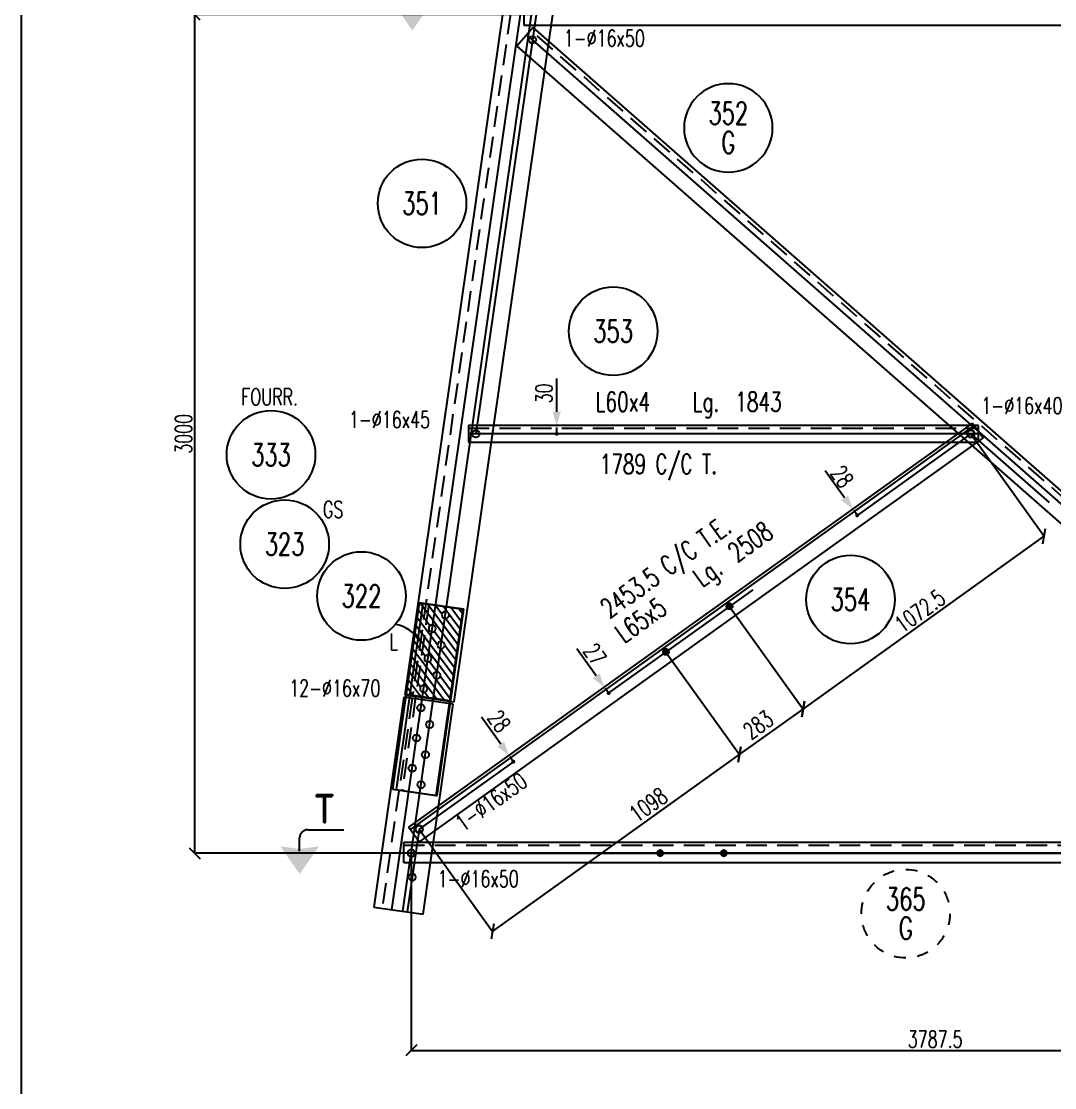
# Model space of a CAD drawing. Extents: x 142141 to 158361, y -133802 to -122322.
# Drawn here: x 142141 to 145876, y -128590 to -124736 of the extents above; entities that cross this region are included whole.
import ezdxf
from ezdxf.enums import TextEntityAlignment as Align

# ---------------------------------------------------------------- set-up
doc = ezdxf.new("R2010")
doc.units = 0
doc.header["$LTSCALE"] = 150
doc.header["$MEASUREMENT"] = 0
doc.linetypes.add('DASHED', pattern=[0.75, 0.5, -0.25])
doc.layers.get('0').update_dxf_attribs({"linetype": 'CONTINUOUS'})
for name, color, linetype in [('ASSI', 6, 'CONTINUOUS'), ('BOLLINI_1', 7, 'CONTINUOUS'), ('BOLLINI_5', 7, 'CONTINUOUS'), ('FORI', 2, 'CONTINUOUS'), ('LINEA_ANG', 2, 'CONTINUOUS'), ('LINEE_PIASTRE', 2, 'CONTINUOUS'), ('LS', 7, 'CONTINUOUS'), ('LSP', 3, 'CONTINUOUS'), ('PIASTRE', 5, 'CONTINUOUS'), ('QT_MAL', 7, 'CONTINUOUS'), ('QT_MPR', 7, 'CONTINUOUS'), ('TESTI_A_P', 7, 'CONTINUOUS'), ('TRAT-Y', 7, 'DASHED')]:
    doc.layers.add(name, color=color, linetype=linetype)
doc.styles.add('QUOTE', font='ROMANS8.SHX', dxfattribs={"width": 0.7})
doc.styles.add('RD', font='ROMAND8.SHX', dxfattribs={"width": 0.7})
doc.styles.add('RQL', font='ROMANS8.SHX', dxfattribs={"width": 0.7})
doc.styles.add('RS', font='ROMANS8.shx', dxfattribs={"width": 0.7})
doc.styles.get("Standard").update_dxf_attribs({"font": 'ROMANS8.SHX', "width": 0.7})
doc.dimstyles.new('FRECCE1', dxfattribs={"dimtxt": 60, "dimasz": 6.6667, "dimexe": 0, "dimexo": 0, "dimgap": 1, "dimtad": 1, "dimzin": 0, "dimdsep": 46, "dimtxsty": 'RS', "dimblk1": 'QUOTP', "dimblk2": 'QUOTF', "dimsah": 1, "dimcen": 0, "dimclrd": 2, "dimclre": 2, "dimclrt": 7, "dimadec": 0, "dimazin": 0, "dimtfac": 1, "dimtix": 1, "dimtmove": 2, "dimatfit": 3, "dimldrblk": 'QUOTP', "dimfxl": 1, "dimtolj": 1, "dimtzin": 0, "dimarcsym": 0})
doc.dimstyles.new('TRATTO', dxfattribs={"dimscale": 0, "dimtxt": 60, "dimasz": 40, "dimexe": 0, "dimexo": 0, "dimgap": 10, "dimtad": 1, "dimrnd": 0.5, "dimdsep": 46, "dimtxsty": 'RS', "dimblk1": 'OBLIQUE', "dimblk2": 'OBLIQUE', "dimsah": 1, "dimcen": 0.09, "dimclrd": 2, "dimclre": 2, "dimclrt": 7, "dimadec": 0, "dimazin": 0, "dimtfac": 1, "dimtix": 1, "dimtmove": 2, "dimatfit": 3, "dimfxl": 1, "dimtolj": 1, "dimtzin": 0, "dimarcsym": 0})

# ---------------------------------------------------------------- blocks, each defined once
blk = doc.blocks.new('ASSE98')
blk.add_line((0, 0), (1, 0))
at = {"color": 7, "style": 'QUOTE', "width": 0.5, "flags": 1}
for tag, p in [('TI', (1.38308, 6.82731)), ('DI_S', (1.38308, 6.42178)), ('D_S', (1.38308, 6.02092)), ('E_S', (1.38308, 5.68065)), ('NFORI', (1.36454, 5.29792)), ('ALAR', (1.36349, 4.93246)), ('FAM', (1.3775, 4.54645)), ('ALA', (1.38308, 4.19257)), ('DISP2', (1.38308, 3.84971)), ('DISP1', (1.38308, 3.50686)), ('PINZAF', (1.38308, 3.164)), ('PINZAI', (1.38308, 2.82114)), ('TRP', (1.38308, 2.47829)), ('NP', (1.38308, 2.13543)), ('SV', (1.38308, 1.79257)), ('PESO', (1.38308, 1.44971)), ('QUA', (1.38308, 1.10686)), ('LUN', (1.38308, 0.764)), ('PROF', (1.38308, 0.42114)), ('POS', (1.38308, 0.07829))]:
    blk.add_attdef(tag, p, '', height=0.2, dxfattribs=at)
at = {"color": 7, "flags": 1}
for tag, p in [('LAV1', (3.07431, 6.82847)), ('LAV2', (3.07431, 6.49513)), ('LAV3', (3.07431, 6.1618)), ('LAV4', (3.07431, 5.82847)), ('LAV5', (3.07431, 5.49513)), ('LAV6', (3.07431, 5.1618)), ('LAV7', (3.07431, 4.82847)), ('LAV8', (3.07431, 4.49513)), ('LAV9', (3.07431, 4.1618)), ('LAV10', (3.07431, 3.82847))]:
    blk.add_attdef(tag, p, '', height=0.2, dxfattribs=at)
blk = doc.blocks.new('16')
blk.add_circle((0, 0), 1)
blk = doc.blocks.new('MRKR_98')
blk.add_point((0, 0))
at = {"color": 7, "style": 'QUOTE', "width": 0.5, "flags": 1}
for tag, p in [('TI', (3.73, 6.83)), ('DI_S', (3.73, 6.42)), ('D_S', (3.73, 6.02)), ('E_S', (3.73, 5.68)), ('AUX2', (3.71, 4.93)), ('NFORI', (3.72, 5.3)), ('AUX1', (3.73, 4.19)), ('FAM', (3.73, 4.55)), ('COMMESSA', (3.73, 3.85)), ('MD', (3.73, 3.51)), ('MP', (3.73, 3.16)), ('LARGHEZZA', (3.73, 2.82)), ('SPESSORE', (3.73, 2.48)), ('NP', (3.73, 2.14)), ('SV', (3.73, 1.79)), ('PESO', (3.73, 1.45)), ('QUA', (3.73, 1.11)), ('LUN', (3.73, 0.76)), ('PROF', (3.73, 0.42)), ('POS', (3.73, 0.08))]:
    blk.add_attdef(tag, p, '', height=0.2, dxfattribs=at)
at = {"color": 7, "flags": 1}
for tag, p in [('LAV1', (5.26, 6.88)), ('LAV2', (5.26, 6.55)), ('LAV3', (5.26, 6.21)), ('LAV4', (5.26, 5.88)), ('LAV5', (5.26, 5.55)), ('LAV6', (5.26, 5.21)), ('LAV7', (5.26, 4.88)), ('LAV8', (5.26, 4.55)), ('LAV9', (5.26, 4.21)), ('LAV10', (5.26, 3.88))]:
    blk.add_attdef(tag, p, '', height=0.2, dxfattribs=at)
blk = doc.blocks.new('xxx')
blk.add_circle((0, 0), 8)
at = {"color": 3, "style": 'RQL', "width": 0.7}
blk.add_attdef('POS', text='', height=4, dxfattribs=at).set_placement((0, 0), align=Align.MIDDLE)
at = {"style": 'RQL', "width": 0.7, "flags": 1}
for tag, p in [('POS1', (-0.39, -5.42)), ('TIPO', (-0.39, -8.66))]:
    blk.add_attdef(tag, p, '', height=2, dxfattribs=at)
blk = doc.blocks.new('www')
at = {"linetype": 'Continuous'}
for start, end in [(90, 105), (60, 75), (120, 135), (150, 165), (30, 45), (0, 15), (180, 195), (330, 345), (210, 225), (300, 315), (240, 255), (270, 285)]:
    blk.add_arc((0, 0), 8, start, end, dxfattribs=at)
at = {"color": 3, "style": 'RQL', "width": 0.7}
for tag, p in [('POS3', (0, 0.65)), ('POS2', (0, -4.63))]:
    blk.add_attdef(tag, text='', height=4, dxfattribs=at).set_placement(p, align=Align.CENTER)
at = {"style": 'RQL', "width": 0.7, "flags": 1}
blk.add_attdef('TIPO', text='', height=3, dxfattribs=at).set_placement((0, 0), align=Align.MIDDLE_CENTER)
blk = doc.blocks.new('YYY')
blk.add_circle((0, 0), 8)
at = {"color": 3, "style": 'RQL', "width": 0.7}
for tag, p in [('POS3', (0, 0.65)), ('POS2', (0, -4.63))]:
    blk.add_attdef(tag, text='', height=4, dxfattribs=at).set_placement(p, align=Align.CENTER)
at = {"style": 'RQL', "width": 0.7, "flags": 1}
blk.add_attdef('TIPO', text='', height=3, dxfattribs=at).set_placement((0, 0), align=Align.MIDDLE_CENTER)
blk = doc.blocks.new('_OBLIQUE')
at = {"color": 0, "linetype": 'ByBlock'}
blk.add_line((-0.5, -0.5), (0.5, 0.5), dxfattribs=at)
blk = doc.blocks.new('*D70')
at = {"layer": 'LS', "color": 2, "lineweight": -2, "transparency": 16777216}
for p, q in [((143985.2, -124711.4), (142767.2, -124711.4)), ((142767.2, -124711.4), (142767.2, -127742.8)), ((143550.2, -127742.8), (142767.2, -127742.8))]:
    blk.add_line(p, q, dxfattribs=at)
at = {"layer": 'LS', "color": 2, "lineweight": -2, "transparency": 16777216, "xscale": 40, "yscale": 40, "zscale": 40}
for p, rotation in [((142767.2, -124711.4), 90), ((142767.2, -127742.8), 270)]:
    blk.add_blockref('_OBLIQUE', p, dxfattribs=dict(at, rotation=rotation))
at = {"layer": 'LS', "color": 7, "transparency": 16777216, "insert": (142727.2, -126227.1), "char_height": 60, "attachment_point": 5, "rotation": 90, "style": 'RS'}
blk.add_mtext('\\A1;3000', dxfattribs=at)
blk = doc.blocks.new('*D72')
at = {"layer": 'LS', "color": 2, "lineweight": -2, "transparency": 16777216}
for p, q in [((143550.2, -127742.8), (143550.2, -128455.4)), ((147337.7, -127742.8), (147337.7, -128455.4)), ((143550.2, -128455.4), (147337.7, -128455.4))]:
    blk.add_line(p, q, dxfattribs=at)
at = {"layer": 'LS', "color": 2, "lineweight": -2, "transparency": 16777216, "xscale": 40, "yscale": 40, "zscale": 40, "rotation": 180}
blk.add_blockref('_OBLIQUE', (143550.2, -128455.4), dxfattribs=at)
at = {"layer": 'LS', "color": 2, "lineweight": -2, "transparency": 16777216, "xscale": 40, "yscale": 40, "zscale": 40}
blk.add_blockref('_OBLIQUE', (147337.7, -128455.4), dxfattribs=at)
at = {"layer": 'LS', "color": 7, "transparency": 16777216, "insert": (145443.9, -128415.4), "char_height": 60, "attachment_point": 5, "style": 'RS'}
blk.add_mtext('\\A1;3787.5', dxfattribs=at)
blk = doc.blocks.new('bull')
at = {"style": 'RS', "width": 0.7, "flags": 1}
for tag, p in [('NN', (-12.25, 0)), ('DIAMETRO', (0, -4.86)), ('SERRAGGIO', (0, -9.71)), ('LUNGHEZZA', (0, -14.57)), ('NB', (0, -19.43)), ('TIPO', (0, -24.12)), ('EL', (-0.14, -29))]:
    blk.add_attdef(tag, p, '', height=3, dxfattribs=at)
at = {"style": 'RS', "width": 0.7}
blk.add_attdef('BULLONE', (0, 0), '', height=3, dxfattribs=at)
blk = doc.blocks.new('12')
at = {"color": 0}
for p, q in [((-1, 0.06), (-0.06, 1)), ((-1, 0.01), (-0.01, 1)), ((-1, -0.03), (0.03, 1)), ((-1, -0.07), (0.07, 1)), ((0.09, -1), (-1, 0.09)), ((0.05, -1), (-1, 0.05)), ((0, -1), (-1, 0)), ((-0.99, 0.16), (-0.16, 0.99)), ((-0.99, 0.11), (-0.11, 0.99)), ((-0.99, -0.11), (0.11, 0.99)), ((-0.99, -0.15), (0.15, 0.99)), ((0.17, -0.99), (-0.99, 0.17)), ((0.13, -0.99), (-0.99, 0.13)), ((-0.98, 0.22), (-0.22, 0.98)), ((-0.98, -0.19), (0.19, 0.98)), ((0.21, -0.98), (-0.98, 0.21)), ((-0.97, -0.23), (0.23, 0.97)), ((0.24, -0.97), (-0.97, 0.24)), ((-0.96, 0.28), (-0.28, 0.96)), ((-0.96, -0.27), (0.27, 0.96)), ((0.28, -0.96), (-0.96, 0.28)), ((-0.95, -0.3), (0.3, 0.95)), ((0.31, -0.95), (-0.95, 0.31)), ((-0.94, 0.34), (-0.34, 0.94)), ((-0.94, -0.33), (0.33, 0.94)), ((0.35, -0.94), (-0.94, 0.35)), ((-0.93, -0.37), (0.37, 0.93)), ((0.38, -0.93), (-0.93, 0.38)), ((-0.92, -0.4), (0.4, 0.92)), ((-0.91, 0.42), (-0.42, 0.91)), ((0.41, -0.91), (-0.91, 0.41)), ((-0.9, -0.43), (0.43, 0.9)), ((0.44, -0.9), (-0.9, 0.44)), ((-0.89, -0.46), (0.46, 0.89)), ((0.47, -0.88), (-0.88, 0.47)), ((-0.87, -0.49), (0.49, 0.87)), ((0.5, -0.87), (-0.87, 0.5)), ((-0.86, 0.52), (-0.52, 0.86)), ((-0.86, -0.52), (0.52, 0.86)), ((0.53, -0.85), (-0.85, 0.53)), ((-0.84, -0.54), (0.54, 0.84)), ((0.55, -0.83), (-0.83, 0.55)), ((-0.82, -0.57), (0.57, 0.82)), ((0.58, -0.81), (-0.81, 0.58)), ((-0.8, -0.6), (0.6, 0.8)), ((0.61, -0.79), (-0.79, 0.61)), ((-0.78, -0.62), (0.62, 0.78)), ((0.63, -0.78), (-0.78, 0.63)), ((-0.76, -0.65), (0.65, 0.76)), ((0.66, -0.75), (-0.75, 0.66)), ((-0.74, -0.67), (0.67, 0.74)), ((0.68, -0.73), (-0.73, 0.68)), ((-0.72, -0.69), (0.69, 0.72)), ((0.7, -0.71), (-0.71, 0.7)), ((-0.7, -0.72), (0.72, 0.7)), ((0.73, -0.69), (-0.69, 0.73)), ((0.75, -0.67), (-0.67, 0.75)), ((-0.67, -0.74), (0.74, 0.67)), ((-0.65, -0.76), (0.76, 0.65)), ((0.77, -0.64), (-0.64, 0.77)), ((-0.63, -0.78), (0.78, 0.63)), ((0.79, -0.62), (-0.62, 0.79)), ((-0.6, -0.8), (0.8, 0.6)), ((0.81, -0.59), (-0.59, 0.81)), ((-0.57, -0.82), (0.82, 0.57)), ((0.83, -0.56), (-0.56, 0.83)), ((-0.55, -0.84), (0.84, 0.55)), ((0.84, -0.54), (-0.54, 0.84)), ((-0.52, -0.85), (0.85, 0.52)), ((0.86, -0.51), (-0.51, 0.86)), ((-0.49, -0.87), (0.87, 0.49)), ((0.88, -0.48), (-0.48, 0.88)), ((-0.46, -0.89), (0.89, 0.46)), ((0.89, -0.45), (-0.45, 0.89)), ((-0.43, -0.9), (0.9, 0.43)), ((0.91, -0.42), (-0.42, 0.91)), ((-0.4, -0.92), (0.92, 0.4)), ((0.92, -0.39), (-0.39, 0.92)), ((-0.37, -0.93), (0.93, 0.37)), ((0.93, -0.36), (-0.36, 0.93)), ((-0.34, -0.94), (0.94, 0.34)), ((0.95, -0.33), (-0.33, 0.95)), ((-0.3, -0.95), (0.95, 0.3)), ((0.96, -0.29), (-0.29, 0.96)), ((-0.27, -0.96), (0.96, 0.27)), ((0.97, -0.26), (-0.26, 0.97)), ((-0.23, -0.97), (0.97, 0.23)), ((0.98, -0.22), (-0.22, 0.98)), ((-0.2, -0.98), (0.98, 0.2)), ((0.98, -0.18), (-0.18, 0.98)), ((-0.16, -0.99), (0.99, 0.16)), ((0.99, -0.14), (-0.14, 0.99)), ((-0.12, -0.99), (0.99, 0.12)), ((0.99, -0.1), (-0.1, 0.99)), ((-0.08, -1), (1, 0.08)), ((1, -0.06), (-0.06, 1)), ((-0.04, -1), (1, 0.04)), ((1, -0.02), (-0.02, 1)), ((1, 0.02), (0.02, 1)), ((1, 0.07), (0.07, 1)), ((0.99, 0.12), (0.12, 0.99)), ((0.98, 0.17), (0.17, 0.98)), ((0.97, 0.23), (0.23, 0.97)), ((0.96, 0.29), (0.29, 0.96)), ((0.93, 0.36), (0.36, 0.93)), ((0.9, 0.44), (0.44, 0.9)), ((0.84, 0.55), (0.55, 0.84)), ((-0.04, -1), (-1, -0.04)), ((-0.09, -1), (-1, -0.09)), ((-0.14, -0.99), (-0.99, -0.14)), ((-0.2, -0.98), (-0.98, -0.2)), ((-0.25, -0.97), (-0.97, -0.25)), ((-0.32, -0.95), (-0.95, -0.32)), ((-0.39, -0.92), (-0.92, -0.39)), ((-0.48, -0.88), (-0.88, -0.48)), ((-0.6, -0.8), (-0.8, -0.6)), ((0.01, -1), (1, -0.01)), ((0.05, -1), (1, -0.05)), ((0.1, -0.99), (0.99, -0.1)), ((0.15, -0.99), (0.99, -0.15)), ((0.21, -0.98), (0.98, -0.21)), ((0.27, -0.96), (0.96, -0.27)), ((0.33, -0.94), (0.94, -0.33)), ((0.41, -0.91), (0.91, -0.41)), ((0.5, -0.87), (0.87, -0.5)), ((0.66, -0.75), (0.75, -0.66))]:
    blk.add_line(p, q, dxfattribs=at)
blk.add_circle((0, 0), 1)
blk = doc.blocks.new('QUOTP')
at = {"layer": 'ASSI', "color": 2, "const_width": 1.07}
blk.add_lwpolyline([(-0.53, 0, 1), (0.53, 0, 1)], format="xyb", close=True, dxfattribs=at)
blk = doc.blocks.new('QUOTF')
at = {"layer": 'LS', "color": 2}
blk.add_line((7.5, 0), (25.5, 0), dxfattribs=at)
blk.add_solid([(7.5, 2.25), (0, 0), (7.5, -2.25)], dxfattribs=at)
blk = doc.blocks.new('*D146')
at = {"layer": 'QT_MAL', "color": 2, "lineweight": -2, "transparency": 16777216}
blk.add_line((144075.9, -126220.4), (144075.9, -126203.7), dxfattribs=at)
at = {"layer": 'QT_MAL', "color": 2, "lineweight": -2, "transparency": 16777216, "xscale": 6.6667, "yscale": 6.6667, "zscale": 6.6667}
for name, p, rotation in [('QUOTF', (144075.9, -126197.1), 90), ('QUOTP', (144075.9, -126227.1), 270)]:
    blk.add_blockref(name, p, dxfattribs=dict(at, rotation=rotation))
at = {"layer": 'QT_MAL', "color": 7, "transparency": 16777216, "insert": (144030, -126080.7), "char_height": 60, "attachment_point": 5, "rotation": 90, "style": 'RS'}
blk.add_mtext('\\A1;30', dxfattribs=at)
blk = doc.blocks.new('*D147')
at = {"layer": 'QT_MPR', "color": 2, "lineweight": -2, "transparency": 16777216}
for p, q in [((144470.7, -127015.6), (144736.4, -127386.4)), ((143843.9, -128025.9), (144736.4, -127386.4)), ((143578.8, -127656), (143843.9, -128025.9))]:
    blk.add_line(p, q, dxfattribs=at)
at = {"layer": 'QT_MPR', "color": 2, "lineweight": -2, "transparency": 16777216, "xscale": 40, "yscale": 40, "zscale": 40}
for p, rotation in [((144736.4, -127386.4), 35.62132086396063), ((143843.9, -128025.9), 215.6213208639606)]:
    blk.add_blockref('_OBLIQUE', p, dxfattribs=dict(at, rotation=rotation))
at = {"layer": 'QT_MPR', "color": 7, "transparency": 16777216, "insert": (144407.2, -127568), "char_height": 60, "attachment_point": 5, "rotation": 35.6213, "style": 'RS'}
blk.add_mtext('\\A1;1098', dxfattribs=at)
blk = doc.blocks.new('*D148')
at = {"layer": 'QT_MPR', "color": 2, "lineweight": -2, "transparency": 16777216}
for p, q in [((144700.7, -126850.8), (144966.5, -127221.6)), ((144470.7, -127015.6), (144736.4, -127386.4)), ((144736.4, -127386.4), (144966.5, -127221.6))]:
    blk.add_line(p, q, dxfattribs=at)
at = {"layer": 'QT_MPR', "color": 2, "lineweight": -2, "transparency": 16777216, "xscale": 40, "yscale": 40, "zscale": 40}
for p, rotation in [((144966.5, -127221.6), 35.62132086396063), ((144736.4, -127386.4), 215.6213208639606)]:
    blk.add_blockref('_OBLIQUE', p, dxfattribs=dict(at, rotation=rotation))
at = {"layer": 'QT_MPR', "color": 7, "transparency": 16777216, "insert": (144804.5, -127279.1), "char_height": 60, "attachment_point": 5, "rotation": 35.6213, "style": 'RS'}
blk.add_mtext('\\A1;283', dxfattribs=at)
blk = doc.blocks.new('*D149')
at = {"layer": 'QT_MPR', "color": 2, "lineweight": -2, "transparency": 16777216}
for p, q in [((145573, -126227.1), (145838.1, -126597.1)), ((144966.5, -127221.6), (145838.1, -126597.1)), ((144700.7, -126850.8), (144966.5, -127221.6))]:
    blk.add_line(p, q, dxfattribs=at)
at = {"layer": 'QT_MPR', "color": 2, "lineweight": -2, "transparency": 16777216, "xscale": 40, "yscale": 40, "zscale": 40}
for p, rotation in [((145838.1, -126597.1), 35.62132086396063), ((144966.5, -127221.6), 215.6213208639606)]:
    blk.add_blockref('_OBLIQUE', p, dxfattribs=dict(at, rotation=rotation))
at = {"layer": 'QT_MPR', "color": 7, "transparency": 16777216, "insert": (145388.8, -126867.4), "char_height": 60, "attachment_point": 5, "rotation": 35.6213, "style": 'RS'}
blk.add_mtext('\\A1;1072.5', dxfattribs=at)
blk = doc.blocks.new('*D151')
at = {"layer": 'QT_MAL', "color": 2, "lineweight": -2, "transparency": 16777216}
blk.add_line((143915.3, -127406.7), (143906.7, -127394.7), dxfattribs=at)
at = {"layer": 'QT_MAL', "color": 2, "lineweight": -2, "transparency": 16777216, "xscale": 6.6667, "yscale": 6.6667, "zscale": 6.6667}
for name, p, rotation in [('QUOTF', (143902.8, -127389.3), 125.6213208639597), ('QUOTP', (143919.1, -127412.1), 305.6213208639597)]:
    blk.add_blockref(name, p, dxfattribs=dict(at, rotation=rotation))
at = {"layer": 'QT_MAL', "color": 7, "transparency": 16777216, "insert": (143868, -127265.8), "char_height": 60, "attachment_point": 5, "rotation": 305.6213, "style": 'RS'}
blk.add_mtext('\\A1;28', dxfattribs=at)
blk = doc.blocks.new('*D152')
at = {"layer": 'QT_MAL', "color": 2, "lineweight": -2, "transparency": 16777216}
blk.add_line((144259.6, -127158.6), (144251.7, -127147.6), dxfattribs=at)
at = {"layer": 'QT_MAL', "color": 2, "lineweight": -2, "transparency": 16777216, "xscale": 6.6667, "yscale": 6.6667, "zscale": 6.6667}
for name, p, rotation in [('QUOTF', (144247.8, -127142.2), 125.6213208639597), ('QUOTP', (144263.5, -127164.1), 305.6213208639597)]:
    blk.add_blockref(name, p, dxfattribs=dict(at, rotation=rotation))
at = {"layer": 'QT_MAL', "color": 7, "transparency": 16777216, "insert": (144214.1, -127023.9), "char_height": 60, "attachment_point": 5, "rotation": 305.6213, "style": 'RS'}
blk.add_mtext('\\A1;27', dxfattribs=at)
blk = doc.blocks.new('*D153')
at = {"layer": 'QT_MAL', "color": 2, "lineweight": -2, "transparency": 16777216}
blk.add_line((145158.3, -126516), (145149.8, -126504.1), dxfattribs=at)
at = {"layer": 'QT_MAL', "color": 2, "lineweight": -2, "transparency": 16777216, "xscale": 6.6667, "yscale": 6.6667, "zscale": 6.6667}
for name, p, rotation in [('QUOTF', (145145.9, -126498.7), 125.6213208639597), ('QUOTP', (145162.2, -126521.4), 305.6213208639597)]:
    blk.add_blockref(name, p, dxfattribs=dict(at, rotation=rotation))
at = {"layer": 'QT_MAL', "color": 7, "transparency": 16777216, "insert": (145107.4, -126381.5), "char_height": 60, "attachment_point": 5, "rotation": 305.6213, "style": 'RS'}
blk.add_mtext('\\A1;28', dxfattribs=at)

msp = doc.modelspace()

# ---------------------------------------------------------------- hatches: boundary and pattern name
at = {"layer": 'LS'}
h = msp.add_hatch(dxfattribs=at)
h.set_pattern_fill('_U', color=6, scale=20, angle=126.833861, style=0, pattern_type=0)
h.set_pattern_definition([(126.833861, (0, 0), (-16.0075444, -11.9899342), [])])
edge = h.paths.add_edge_path(flags=16)
edge.add_arc((143595.051, -127148.277), 13, 0, 360)
edge = h.paths.add_edge_path(flags=16)
edge.add_arc((143642.458, -127099.517), 13, 0, 360)
edge = h.paths.add_edge_path(flags=16)
edge.add_arc((143610.676, -127039.393), 13, 0, 360)
edge = h.paths.add_edge_path(flags=16)
edge.add_arc((143658.082, -126990.632), 13, 0, 360)
edge = h.paths.add_edge_path(flags=16)
edge.add_arc((143626.3, -126930.508), 13, 0, 360)
edge = h.paths.add_edge_path(flags=16)
edge.add_arc((143673.707, -126881.748), 13, 0, 360)
h.paths.add_polyline_path([(143737.36, -126860.574), (143689.775, -127192.178), (143531.398, -127169.451), (143578.983, -126837.847)])

# ---------------------------------------------------------------- linework, layer by layer
at = {"layer": 'LINEA_ANG'}
for p, q in [((143960.961, -124147.804), (143527.301, -127169.847)), ((143705.476, -127195.415), (144139.136, -124173.372)), ((143957.691, -124670.393), (143957.691, -124750.393)), ((143991.002, -124758.638), (143931.632, -124826.278)), ((143957.691, -124750.393), (151586.691, -124750.393)), ((147283.57, -127648.648), (143991.002, -124758.638)), ((143931.632, -124826.278), (147191.883, -127687.922)), ((143546.925, -127657.859), (145585.639, -126197.136)), ((143546.925, -127657.859), (145585.639, -126197.136)), ((145600.033, -126197.08), (143757.033, -126197.08)), ((143757.033, -126197.08), (143757.033, -126257.08)), ((145579.232, -126188.194), (145617.09, -126241.031)), ((145600.033, -126257.08), (145600.033, -126197.08)), ((145617.09, -126241.031), (143578.376, -127701.754)), ((143757.033, -126257.08), (145600.033, -126257.08)), ((143591.851, -126839.694), (143495.261, -127512.799)), ((143740.33, -126861.001), (143591.851, -126839.694)), ((143643.74, -127534.106), (143740.33, -126861.001)), ((143524.039, -127178.502), (143415.091, -127937.724)), ((143702.213, -127204.07), (143524.039, -127178.502)), ((143527.301, -127169.847), (143705.476, -127195.415)), ((143593.265, -127963.292), (143702.213, -127204.07)), ((143495.261, -127512.799), (143643.74, -127534.106)), ((143578.376, -127701.754), (143540.519, -127648.917)), ((143523.153, -127777.767), (143523.153, -127702.767)), ((143523.153, -127702.767), (147435.153, -127702.767)), ((147435.153, -127777.767), (143523.153, -127777.767)), ((143415.091, -127937.724), (143593.265, -127963.292))]:
    msp.add_line(p, q, dxfattribs=at)
at = {"layer": 'LINEE_PIASTRE'}
for p, q in [((143578.982, -126837.852), (143482.392, -127510.957)), ((143531.398, -127169.451), (143578.983, -126837.847)), ((143737.36, -126860.579), (143578.982, -126837.852)), ((143578.983, -126837.847), (143737.36, -126860.574)), ((143640.77, -127533.684), (143737.36, -126860.579)), ((143737.36, -126860.574), (143689.775, -127192.178)), ((143689.775, -127192.178), (143531.398, -127169.451)), ((143482.392, -127510.957), (143640.77, -127533.684))]:
    msp.add_line(p, q, dxfattribs=at)
at = {"layer": 'LS', "color": 6}
for p, q in [((143480.421, -127947.099), (144024.312, -124156.895)), ((143520.016, -127952.781), (144063.906, -124162.576)), ((144013.774, -124624.579), (143783.816, -126227.08)), ((147337.743, -127742.767), (143988.206, -124802.754)), ((145573.033, -126227.08), (145161.681, -126521.811)), ((145573.033, -126227.08), (145855.392, -126474.916)), ((144785.072, -126790.334), (144262.54, -127164.724)), ((143921.023, -127410.734), (143578.774, -127655.952)), ((143578.774, -127655.952), (143535.854, -127955.054)), ((143550.153, -127742.767), (151994.69, -127742.767))]:
    msp.add_line(p, q, dxfattribs=at)
at = {"layer": 'LS', "color": 8}
msp.add_lwpolyline([(142140.931, -122322.455), (142140.931, -133802.455), (154860.931, -133802.455), (154860.931, -132202.455), (158360.931, -132202.455), (158360.931, -122322.455), (142140.931, -122322.455)], close=True, dxfattribs=at)
at = {"layer": 'LS', "color": 6}
msp.add_arc((143472.598, -127036.533), 122.603, 28.656479, 80.214485, dxfattribs=at)
at = {"layer": 'LSP'}
for p, q in [((143146.942, -127735.926), (143146.942, -127687.783)), ((143176.942, -127657.783), (143306.942, -127657.783))]:
    msp.add_line(p, q, dxfattribs=at)
msp.add_arc((143176.942, -127687.783), 30, 90, 180, dxfattribs=at)
for points in [[(143554.356, -124769.015), (143484.356, -124669.015), (143554.356, -124679.015)], [(143554.356, -124769.015), (143624.356, -124669.015), (143554.356, -124679.015)], [(143146.942, -127817.783), (143076.942, -127717.783), (143146.942, -127727.783)], [(143146.942, -127817.783), (143216.942, -127717.783), (143146.942, -127727.783)]]:
    msp.add_solid(points, dxfattribs=at)
at = {"layer": 'TRAT-Y'}
for p, q in [((143988.677, -124151.781), (143555.017, -127173.825)), ((147274.995, -127658.418), (143982.426, -124768.408)), ((143614.122, -126842.89), (143517.533, -127515.995)), ((143553.734, -127182.763), (143444.786, -127941.986)), ((143523.153, -127714.267), (147435.153, -127714.267))]:
    msp.add_line(p, q, dxfattribs=at)
at = {"layer": 'TRAT-Y', "color": 2}
msp.add_line((143757.033, -126206.08), (145600.033, -126206.08), dxfattribs=at)

# ---------------------------------------------------------------- block references
at = {"layer": 'ASSI'}
for p, xscale, zscale, rotation in [((143960.961, -124147.804), 3052.999999999997, 3052.999999999997, 261.8338606976457), ((143591.851, -126839.694), 679.9999999999999, 679.9999999999999, 261.8338606976444), ((147435.153, -127742.767), 3912, 3912, 180)]:
    msp.add_blockref('ASSE98', p, dxfattribs=dict(at, xscale=xscale, zscale=zscale, rotation=rotation))
for p, xscale, rotation in [((147260.482, -127674.952), 4381, 138.7253734074634), ((143524.039, -127178.502), 767.0000000000001, 261.8338432943258)]:
    msp.add_blockref('ASSE98', p, dxfattribs=dict(at, xscale=xscale, rotation=rotation))
ref = msp.add_blockref('ASSE98', (145600.033, -126227.08), dxfattribs=dict(at, xscale=1843, rotation=180))
ref.add_attrib('PROF', 'L60x4', (144216.369, -126145.936), dxfattribs={"layer": '0', "color": 2, "height": 70, "style": 'QUOTE', "width": 0.7})
ref.add_attrib('LUN', '1843', (144721.235, -126145.936), dxfattribs={"layer": '0', "color": 2, "height": 70, "style": 'QUOTE', "width": 0.7})
ref.add_attrib('PESO', '1789 C/C T.', (144231.209, -126371.099), dxfattribs={"layer": '0', "color": 2, "height": 70, "style": 'QUOTE', "width": 0.7})
ref.add_attrib('SV', 'Lg.', (144567.102, -126145.936), dxfattribs={"layer": '0', "color": 2, "height": 70, "style": 'QUOTE', "width": 0.7})
ref = msp.add_blockref('ASSE98', (145579.232, -126188.194), dxfattribs=dict(at, xscale=2508, zscale=2508, rotation=215.6213208639597))
ref.add_attrib('PROF', 'L65x5', (144320.013, -126986.222), dxfattribs={"layer": '0', "color": 2, "height": 70, "rotation": 35.621321, "style": 'QUOTE', "width": 0.7})
ref.add_attrib('LUN', '2508', (144727.755, -126694.077), dxfattribs={"layer": '0', "color": 2, "height": 70, "rotation": 35.621321, "style": 'QUOTE', "width": 0.7})
ref.add_attrib('PESO', '2453.5 C/C T.E.', (144267.063, -126896.469), dxfattribs={"layer": '0', "color": 2, "height": 70, "rotation": 35.621321, "style": 'QUOTE', "width": 0.7})
ref.add_attrib('SV', 'Lg.', (144602.463, -126783.848), dxfattribs={"layer": '0', "color": 2, "height": 70, "rotation": 35.621321, "style": 'QUOTE', "width": 0.7})
at = {"layer": 'BOLLINI_1', "xscale": 20, "yscale": 20, "zscale": 20}
for p, values in [((143589.261, -125394.079), {'POS': '351'}), ((144280.186, -125856.169), {'POS': '353'}), ((143043.388, -126302.678), {'POS': '333'}), ((143092.626, -126625.917), {'POS': '323'}), ((143370.301, -126813.225), {'POS': '322'}), ((145138.071, -126825.993), {'POS': '354'})]:
    msp.add_blockref('xxx', p, dxfattribs=at).add_auto_attribs(values)
at = {"layer": 'BOLLINI_5'}
ref = msp.add_blockref('YYY', (144696.309, -125121.391), dxfattribs=dict(at, xscale=-19.99970832482618, yscale=19.99970832476798, zscale=19.99970832479172))
ref.add_attrib('POS3', '352', dxfattribs={"layer": '0', "color": 3, "height": 79.9988, "style": 'RQL', "width": 0.7}).set_placement((144696.309, -125108.452), align=Align.CENTER)
ref.add_attrib('POS2', 'G', dxfattribs={"layer": '0', "color": 3, "height": 79.999, "style": 'RQL', "width": 0.7}).set_placement((144696.309, -125213.998), align=Align.CENTER)
at = {"layer": 'FORI'}
for name, p, xscale, yscale, zscale in [('16', (143988.206, -124802.754), 13, 13, 13), ('16', (143783.816, -126227.08), 13, 13, 13), ('16', (145573.033, -126227.08), 13, 13, 13), ('16', (143578.774, -127655.952), 13, 13, 13), ('16', (143578.774, -127655.952), 13, 13, 13), ('16', (143550.153, -127742.767), -13, 13, 13), ('12', (144449.869, -127742.767), -10.5, 10.5, 10.5), ('12', (144679.869, -127742.767), -10.5, 10.5, 10.5)]:
    msp.add_blockref(name, p, dxfattribs=dict(at, xscale=xscale, yscale=yscale, zscale=zscale))
for name, p, xscale, yscale, zscale, rotation in [('16', (145573.033, -126227.08), -13, 13, 13, 71.24264172792118), ('12', (144700.74, -126850.757), 10.5, 10.5, 10.5, 71.24264172792121), ('16', (143673.707, -126881.748), -13, 13, 13, 180), ('16', (143673.707, -126881.748), -13, 13, 13, 180), ('16', (143626.3, -126930.508), -13, 13, 13, 180), ('16', (143626.3, -126930.508), -13, 13, 13, 180), ('16', (143658.082, -126990.632), -13, 13, 13, 180), ('16', (143658.082, -126990.632), -13, 13, 13, 180), ('16', (143610.676, -127039.393), -13, 13, 13, 180), ('16', (143610.676, -127039.393), -13, 13, 13, 180), ('12', (144470.694, -127015.583), 10.5, 10.5, 10.5, 71.24264172792121), ('16', (143642.458, -127099.517), -13, 13, 13, 180), ('16', (143642.458, -127099.517), -13, 13, 13, 180), ('16', (143595.051, -127148.277), -13, 13, 13, 180), ('16', (143595.051, -127148.277), -13, 13, 13, 180), ('16', (143585.106, -127217.577), 13, 13, 13, 343.6677213953028), ('16', (143616.888, -127277.701), 13, 13, 13, 343.6677213953028), ('16', (143569.481, -127326.461), 13, 13, 13, 343.6677213953028), ('16', (143601.264, -127386.585), 13, 13, 13, 343.6677213953028), ('16', (143553.857, -127435.346), 13, 13, 13, 343.6677213953028), ('16', (143585.639, -127495.47), 13, 13, 13, 343.6677213953028), ('16', (143578.774, -127655.952), -13, 13, 13, 71.2426417279203), ('16', (143553.917, -127829.178), -13, 13, 13, 0.233752202999975)]:
    msp.add_blockref(name, p, dxfattribs=dict(at, xscale=xscale, yscale=yscale, zscale=zscale, rotation=rotation))
at = {"layer": 'LS', "color": 7, "xscale": 20, "yscale": 20, "zscale": 20}
for p, values in [((144101.33, -124827.09), {'BULLONE': '1-%%c16x50                '}), ((145610.712, -126155.165), {'BULLONE': '1-%%c16x40                '}), ((143325.001, -126205.61), {'BULLONE': '1-%%c16x45                '}), ((143109.179, -127176.273), {'BULLONE': '12-%%c16x70                '}), ((143645.526, -127865.374), {'BULLONE': '1-%%c16x50                '})]:
    msp.add_blockref('bull', p, dxfattribs=at).add_auto_attribs(values)
at = {"layer": 'LS', "color": 7, "xscale": 20, "yscale": 20, "zscale": 20, "rotation": 35.57935181072541}
msp.add_blockref('bull', (143737.031, -127667.147), dxfattribs=at).add_auto_attribs({'BULLONE': '1-%%c16x50                '})
at = {"layer": 'LS', "color": 6}
ref = msp.add_blockref('www', (145337.491, -127961.36), dxfattribs=dict(at, xscale=-19.99999999999947, yscale=19.99999999999947, zscale=19.99999999999947))
ref.add_attrib('POS3', '365', dxfattribs={"layer": '0', "color": 3, "height": 80, "style": 'RQL', "width": 0.7}).set_placement((145337.491, -127948.421), align=Align.CENTER)
ref.add_attrib('POS2', 'G', dxfattribs={"layer": '0', "color": 3, "height": 80, "style": 'RQL', "width": 0.7}).set_placement((145337.491, -128053.969), align=Align.CENTER)
at = {"layer": 'PIASTRE', "xscale": 20, "yscale": 20, "zscale": 20}
for p, rotation in [((143737.36, -126860.574), 81.83386070099908), ((143640.77, -127533.684), 81.833860701)]:
    msp.add_blockref('MRKR_98', p, dxfattribs=dict(at, rotation=rotation))

# ---------------------------------------------------------------- texts
at = {"layer": 'LS', "color": 3, "style": 'RD'}
msp.add_text('T', height=100, dxfattribs=at).set_placement((143236.216, -127581.503), align=Align.MIDDLE)
at = {"layer": 'TESTI_A_P', "style": 'RS', "width": 0.7}
for s, p in [('FOURR.', (142936.125, -126123.721)), ('GS', (143231.226, -126530.22)), ('L', (143472.129, -127009.066))]:
    msp.add_text(s, height=60, dxfattribs=at).set_placement(p)

# ---------------------------------------------------------------- dimensions: what is measured, and where the dimension line sits
at = {"layer": 'LS'}
dim = msp.add_linear_dim(base=(142767.174, -127742.767), p1=(143985.152, -124711.393), p2=(143550.153, -127742.767), angle=90, text='3000', dimstyle='TRATTO', override={"dimscale": 1}, dxfattribs=at)
dim.commit()
dim.dimension.update_dxf_attribs({"geometry": '*D70', "text_midpoint": (142727.174, -126227.08)})
dim = msp.add_linear_dim(base=(147337.743, -128455.446), p1=(143550.153, -127742.767), p2=(147337.743, -127742.767), dimstyle='TRATTO', override={"dimscale": 1}, dxfattribs=at)
dim.commit()
dim.dimension.update_dxf_attribs({"geometry": '*D72', "text_midpoint": (145443.948, -128415.446)})
at = {"layer": 'QT_MAL'}
for base, p1, p2, angle, text, picture, middle in [((144075.864, -126197.08), (144075.864, -126227.08), (144075.864, -126197.08), 90, '30', '*D146', (144030.037, -126080.669)), ((145145.89, -126498.68), (145162.198, -126521.441), (145145.89, -126498.68), 305.621321, '28', '*D153', (145107.38, -126381.526)), ((144247.773, -127142.175), (144263.458, -127164.066), (144247.773, -127142.175), 305.621321, '27', '*D152', (144214.077, -127023.883)), ((143902.839, -127389.317), (143919.147, -127412.078), (143902.839, -127389.317), 305.621321, '28', '*D151', (143867.951, -127265.795))]:
    dim = msp.add_linear_dim(base=base, p1=p1, p2=p2, angle=angle, text=text, dimstyle='FRECCE1', dxfattribs=at)
    dim.commit()
    dim.dimension.update_dxf_attribs({"geometry": picture, "text_midpoint": middle, "dimtype": 160})
at = {"layer": 'QT_MPR'}
for base, p1, p2, picture, middle in [((145838.133, -126597.077), (144700.74, -126850.757), (145573.033, -126227.08), '*D149', (145388.826, -126867.425)), ((144966.462, -127221.623), (144470.694, -127015.583), (144700.74, -126850.757), '*D148', (144804.547, -127279.072)), ((144736.416, -127386.449), (143578.774, -127655.952), (144470.694, -127015.583), '*D147', (144407.241, -127567.951))]:
    dim = msp.add_linear_dim(base=base, p1=p1, p2=p2, angle=35.621321, dimstyle='TRATTO', override={"dimscale": 1}, dxfattribs=at)
    dim.commit()
    dim.dimension.update_dxf_attribs({"geometry": picture, "text_midpoint": middle, "dimtype": 160})

doc.saveas('drawing.dxf')
